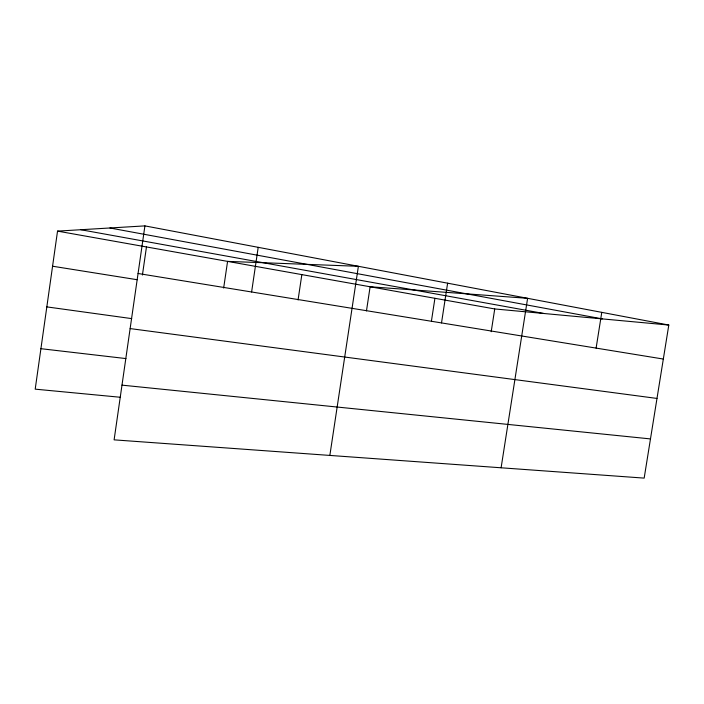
<?xml version="1.0" encoding="UTF-8"?>
<svg xmlns="http://www.w3.org/2000/svg" width="704" height="704" viewBox="0 0 704 704"><rect width="100%" height="100%" fill="white"/><g stroke="black" fill="none" stroke-linecap="round" stroke-linejoin="round"><path stroke-width="1.06" d="M144.918 225.887L114.11 439.85L644.169 478.113L668.8 325.046L144.918 225.887L57.534 231.114L35.2 389.154L120.366 397.267M142.419 275.026L146.467 246.946M223.661 288.042L227.577 261.386L358.389 266.297L329.85 455.426M251.61 291.984L258.201 247.333M298.065 299.957L301.849 274.604M366.467 310.904L370.119 286.757L527.604 298.32L501.107 467.782M431.429 321.077L434.922 298.294M441.514 322.916L447.621 283.184M491.198 331.716L494.736 308.95L668.8 325.046M596.112 348.102L601.779 312.365M121.986 385.141L650.478 438.918M40.92 348.691L125.937 358.574M130.134 328.583L656.99 398.438M46.825 306.891L131.692 318.613M52.571 266.218L137.289 279.734M138.063 273.486L663.326 359.049M57.534 231.114L494.736 308.95M80.819 229.724L543.796 313.482M109.93 227.982L602.307 318.894"/></g></svg>
